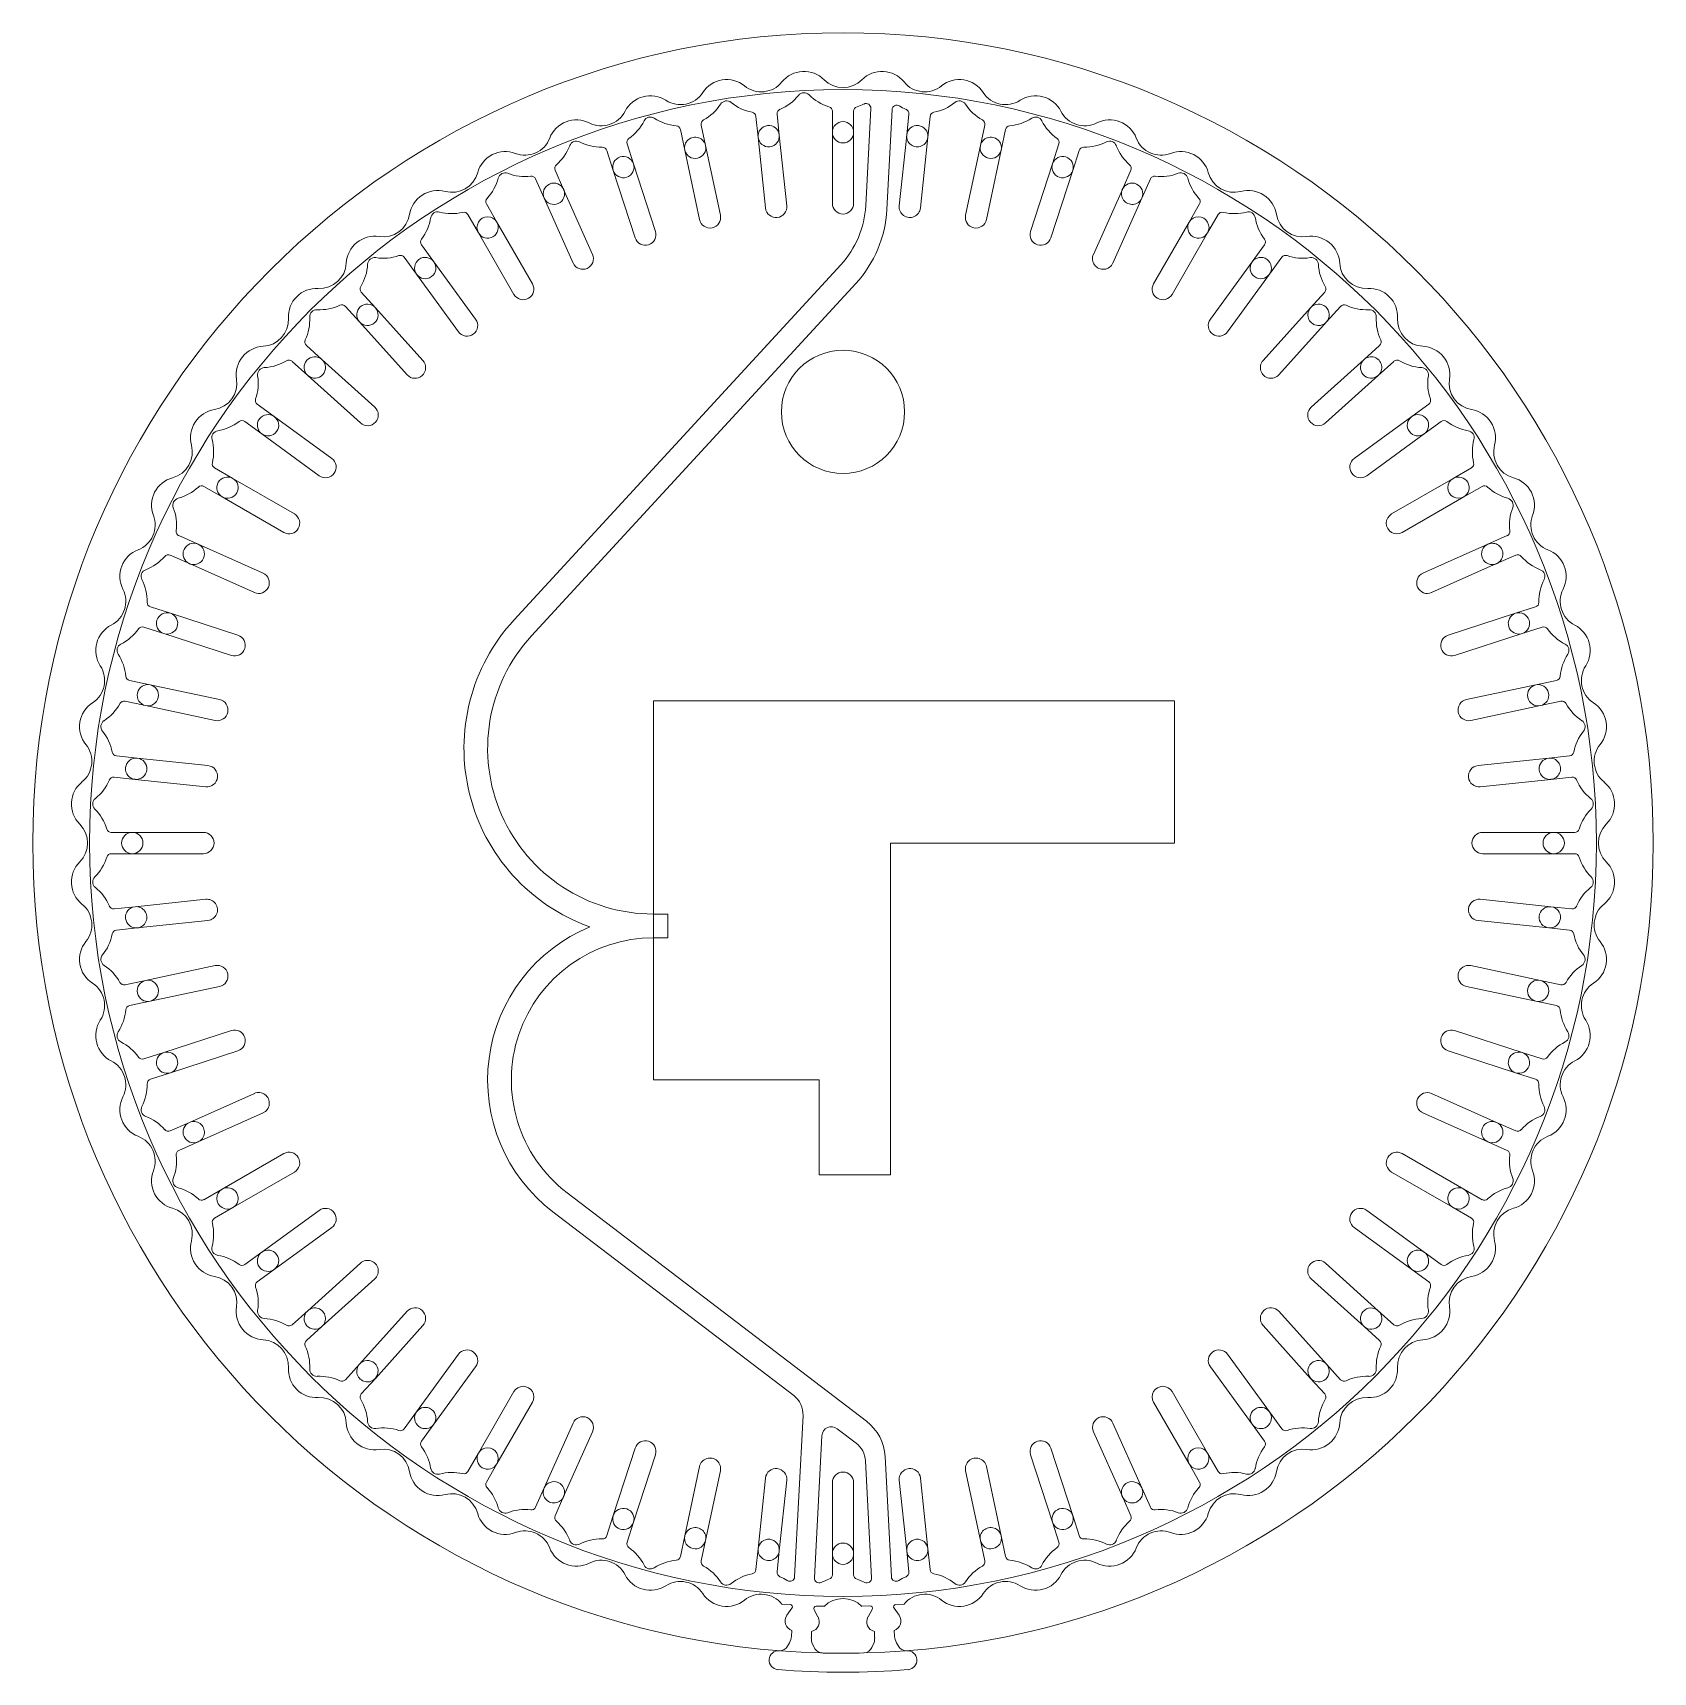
# Model space of a CAD drawing. Header units: millimetres. Extents: x 29 to 371, y 25 to 771.
# Drawn here: x 29 to 371, y 425 to 771 of the extents above; entities that cross this region are included whole.
import ezdxf

# ---------------------------------------------------------------- set-up
doc = ezdxf.new("R2010")
doc.units = ezdxf.units.MM
for name, color, linetype, lineweight in [('cutout', 3, 'CONTINUOUS', 0), ('inner led slot', 6, 'CONTINUOUS', 0), ('light slots', 40, 'CONTINUOUS', 0), ('pocket', 5, 'CONTINUOUS', 0), ('strip', 4, 'CONTINUOUS', 0), ('wires', 1, 'CONTINUOUS', 0)]:
    doc.layers.add(name, color=color, linetype=linetype, lineweight=lineweight)

msp = doc.modelspace()

# ---------------------------------------------------------------- linework, layer by layer
at = {"layer": 'cutout'}
msp.add_circle((200, 600), 171, dxfattribs=at)
at = {"layer": 'inner led slot', "color": 6}
for p, q in [((197.75, 754.43), (197.75, 750)), ((202.25, 754.43), (202.25, 750))]:
    msp.add_line(p, q, dxfattribs=at)
at = {"layer": 'inner led slot'}
for p, q in [((170.09, 751.52), (171.01, 747.19)), ((181.62, 753.35), (182.08, 748.94)), ((186.1, 753.82), (186.56, 749.41)), ((213.9, 753.82), (213.44, 749.41)), ((218.38, 753.35), (217.92, 748.94)), ((229.91, 751.52), (228.99, 747.19)), ((154.42, 747.57), (155.79, 743.35)), ((165.69, 750.59), (166.61, 746.25)), ((234.31, 750.59), (233.39, 746.25)), ((245.58, 747.57), (244.21, 743.35)), ((150.14, 746.18), (151.51, 741.96)), ((249.86, 746.18), (248.49, 741.96)), ((139.24, 742), (141.04, 737.95)), ((260.76, 742), (258.96, 737.95)), ((135.13, 740.17), (136.93, 736.12)), ((264.87, 740.17), (263.07, 736.12)), ((124.73, 734.87), (126.95, 731.03)), ((275.27, 734.87), (273.05, 731.03)), ((120.84, 732.62), (123.05, 728.78)), ((279.16, 732.62), (276.95, 728.78)), ((107.41, 723.62), (110.01, 720.03)), ((111.05, 726.26), (113.65, 722.68)), ((288.95, 726.26), (286.35, 722.68)), ((292.59, 723.62), (289.99, 720.03)), ((98.34, 716.27), (101.3, 712.98)), ((301.66, 716.27), (298.7, 712.98)), ((94.99, 713.26), (97.96, 709.97)), ((305.01, 713.26), (302.04, 709.97)), ((86.74, 705.01), (90.03, 702.04)), ((313.26, 705.01), (309.97, 702.04)), ((83.73, 701.66), (87.02, 698.7)), ((316.27, 701.66), (312.98, 698.7)), ((76.38, 692.59), (79.97, 689.99)), ((323.62, 692.59), (320.03, 689.99)), ((73.74, 688.95), (77.32, 686.35)), ((326.26, 688.95), (322.68, 686.35)), ((67.38, 679.16), (71.22, 676.95)), ((332.62, 679.16), (328.78, 676.95)), ((65.13, 675.27), (68.97, 673.05)), ((334.87, 675.27), (331.03, 673.05)), ((59.83, 664.87), (63.88, 663.07)), ((340.17, 664.87), (336.12, 663.07)), ((58, 660.76), (62.05, 658.96)), ((342, 660.76), (337.95, 658.96)), ((53.82, 649.86), (58.04, 648.49)), ((346.18, 649.86), (341.96, 648.49)), ((52.43, 645.58), (56.65, 644.21)), ((347.57, 645.58), (343.35, 644.21)), ((49.41, 634.31), (53.75, 633.39)), ((350.59, 634.31), (346.25, 633.39)), ((48.48, 629.91), (52.81, 628.99)), ((351.52, 629.91), (347.19, 628.99)), ((46.65, 618.38), (51.06, 617.92)), ((353.35, 618.38), (348.94, 617.92)), ((46.18, 613.9), (50.59, 613.44)), ((353.82, 613.9), (349.41, 613.44)), ((45.57, 602.25), (50, 602.25)), ((354.43, 602.25), (350, 602.25)), ((45.57, 597.75), (50, 597.75)), ((354.43, 597.75), (350, 597.75)), ((46.18, 586.1), (50.59, 586.56)), ((353.82, 586.1), (349.41, 586.56)), ((46.65, 581.62), (51.06, 582.08)), ((353.35, 581.62), (348.94, 582.08)), ((48.48, 570.09), (52.81, 571.01)), ((351.52, 570.09), (347.19, 571.01)), ((49.41, 565.69), (53.75, 566.61)), ((350.59, 565.69), (346.25, 566.61)), ((52.43, 554.42), (56.65, 555.79)), ((347.57, 554.42), (343.35, 555.79)), ((53.82, 550.14), (58.04, 551.51)), ((346.18, 550.14), (341.96, 551.51)), ((58, 539.24), (62.05, 541.04)), ((342, 539.24), (337.95, 541.04)), ((59.83, 535.13), (63.88, 536.93)), ((340.17, 535.13), (336.12, 536.93)), ((65.13, 524.73), (68.97, 526.95)), ((334.87, 524.73), (331.03, 526.95)), ((67.38, 520.84), (71.22, 523.05)), ((332.62, 520.84), (328.78, 523.05)), ((73.74, 511.05), (77.32, 513.65)), ((326.26, 511.05), (322.68, 513.65)), ((76.38, 507.41), (79.97, 510.01)), ((323.62, 507.41), (320.03, 510.01)), ((83.73, 498.34), (87.02, 501.3)), ((316.27, 498.34), (312.98, 501.3)), ((86.74, 494.99), (90.03, 497.96)), ((313.26, 494.99), (309.97, 497.96)), ((94.99, 486.74), (97.96, 490.03)), ((305.01, 486.74), (302.04, 490.03)), ((98.34, 483.73), (101.3, 487.02)), ((301.66, 483.73), (298.7, 487.02)), ((107.41, 476.38), (110.01, 479.97)), ((292.59, 476.38), (289.99, 479.97)), ((111.05, 473.74), (113.65, 477.32)), ((288.95, 473.74), (286.35, 477.32)), ((120.84, 467.38), (123.05, 471.22)), ((279.16, 467.38), (276.95, 471.22)), ((124.73, 465.13), (126.95, 468.97)), ((275.27, 465.13), (273.05, 468.97)), ((135.13, 459.83), (136.93, 463.88)), ((264.87, 459.83), (263.07, 463.88)), ((139.24, 458), (141.04, 462.05)), ((260.76, 458), (258.96, 462.05)), ((150.14, 453.82), (151.51, 458.04)), ((249.86, 453.82), (248.49, 458.04)), ((154.42, 452.43), (155.79, 456.65)), ((165.69, 449.41), (166.61, 453.75)), ((234.31, 449.41), (233.39, 453.75)), ((245.58, 452.43), (244.21, 456.65)), ((170.09, 448.48), (171.01, 452.81)), ((181.62, 446.65), (182.08, 451.06)), ((186.1, 446.18), (186.56, 450.59)), ((197.75, 445.57), (197.75, 450)), ((202.25, 445.57), (202.25, 450)), ((213.9, 446.18), (213.44, 450.59)), ((218.38, 446.65), (217.92, 451.06)), ((229.91, 448.48), (228.99, 452.81))]:
    msp.add_line(p, q, dxfattribs=at)
for centre, radius, start, end in [((191.78, 756.85), 6, 45.075, 140.925), ((208.22, 756.85), 6, 39.075, 134.925), ((165.68, 761.48), 5.64, 237.075, 326.925), ((175.43, 755.13), 6, 51.075, 146.925), ((182.74, 764.18), 5.64, 231.075, 320.925), ((182.74, 764.18), 10.14, 292.9622, 320.925), ((200, 765.09), 5.64, 225.075, 314.925), ((217.26, 764.18), 5.64, 219.075, 308.925), ((224.57, 755.13), 6, 33.075, 128.925), ((234.32, 761.48), 5.64, 213.075, 302.925), ((148.99, 757.01), 5.64, 243.075, 332.925), ((159.35, 751.71), 6, 57.075, 152.925), ((165.68, 761.48), 10.14, 298.9622, 326.925), ((175.43, 755.13), 1.5, 51.075, 146.925), ((182.74, 764.18), 10.14, 231.075, 259.0378), ((187.09, 753.93), 1, 112.9622, 186), ((212.91, 753.93), 1, 354, 67.0378), ((217.26, 764.18), 10.14, 280.9622, 308.925), ((224.57, 755.13), 1.5, 33.075, 128.925), ((234.32, 761.48), 10.14, 213.075, 241.0378), ((240.65, 751.71), 6, 27.075, 122.925), ((251.01, 757.01), 5.64, 207.075, 296.925), ((143.71, 746.63), 6, 63.075, 158.925), ((148.99, 757.01), 10.14, 304.9622, 332.925), ((159.35, 751.71), 1.5, 57.075, 152.925), ((165.68, 761.48), 10.14, 237.075, 265.0378), ((164.71, 750.38), 1, 12, 85.0378), ((171.07, 751.73), 1, 118.9622, 192), ((180.63, 753.25), 1, 6, 79.0378), ((219.37, 753.25), 1, 100.9622, 174), ((228.93, 751.73), 1, 348, 61.0378), ((235.29, 750.38), 1, 94.9622, 168), ((234.32, 761.48), 10.14, 274.9622, 302.925), ((240.65, 751.71), 1.5, 27.075, 122.925), ((251.01, 757.01), 10.14, 207.075, 235.0378), ((256.29, 746.63), 6, 21.075, 116.925), ((132.85, 750.81), 5.64, 249.075, 338.925), ((143.71, 746.63), 1.5, 63.075, 158.925), ((148.99, 757.01), 10.14, 243.075, 271.0378), ((155.37, 747.88), 1, 124.9622, 198), ((184.32, 749.18), 2.25, 186, 6), ((215.68, 749.18), 2.25, 174, 354), ((244.63, 747.88), 1, 342, 55.0378), ((251.01, 757.01), 10.14, 268.9622, 296.925), ((256.29, 746.63), 1.5, 21.075, 116.925), ((267.15, 750.81), 5.64, 201.075, 290.925), ((128.7, 739.94), 6, 69.075, 164.925), ((132.85, 750.81), 10.14, 310.9622, 338.925), ((149.19, 745.87), 1, 18, 91.0378), ((168.81, 746.72), 2.25, 192, 12), ((231.19, 746.72), 2.25, 168, 348), ((250.81, 745.87), 1, 88.9622, 162), ((267.15, 750.81), 10.14, 201.075, 229.0378), ((271.3, 739.94), 6, 15.075, 110.925), ((117.46, 742.97), 5.64, 255.075, 344.925), ((128.7, 739.94), 1.5, 69.075, 164.925), ((132.85, 750.81), 10.14, 249.075, 277.0378), ((134.22, 739.76), 1, 24, 97.0378), ((140.16, 742.4), 1, 130.9622, 204), ((153.65, 742.66), 2.25, 198, 18), ((246.35, 742.66), 2.25, 162, 342), ((259.84, 742.4), 1, 336, 49.0378), ((265.78, 739.76), 1, 82.9622, 156), ((267.15, 750.81), 10.14, 262.9622, 290.925), ((271.3, 739.94), 1.5, 15.075, 110.925), ((282.54, 742.97), 5.64, 195.075, 284.925), ((114.46, 731.72), 6, 75.075, 170.925), ((117.46, 742.97), 10.14, 316.9622, 344.925), ((138.99, 737.03), 2.25, 204, 24), ((261.01, 737.03), 2.25, 156, 336), ((282.54, 742.97), 10.14, 195.075, 223.0378), ((285.54, 731.72), 6, 9.075, 104.925), ((125.6, 735.37), 1, 136.9622, 210), ((274.4, 735.37), 1, 330, 43.0378), ((102.96, 733.56), 5.64, 261.075, 350.925), ((102.96, 733.56), 10.14, 322.9622, 350.925), ((114.46, 731.72), 1.5, 75.075, 170.925), ((117.46, 742.97), 10.14, 255.075, 283.0378), ((119.97, 732.12), 1, 30, 103.0378), ((125, 729.9), 2.25, 210, 30), ((275, 729.9), 2.25, 150, 330), ((280.03, 732.12), 1, 76.9622, 150), ((282.54, 742.97), 10.14, 256.9622, 284.925), ((285.54, 731.72), 1.5, 9.075, 104.925), ((297.04, 733.56), 10.14, 189.075, 217.0378), ((297.04, 733.56), 5.64, 189.075, 278.925), ((101.16, 722.06), 6, 81.075, 176.925), ((111.86, 726.85), 1, 142.9622, 216), ((288.14, 726.85), 1, 324, 37.0378), ((298.84, 722.06), 6, 3.075, 98.925), ((101.16, 722.06), 1.5, 81.075, 176.925), ((102.96, 733.56), 10.14, 261.075, 289.0378), ((106.6, 723.03), 1, 36, 109.0378), ((293.4, 723.03), 1, 70.9622, 144), ((297.04, 733.56), 10.14, 250.9622, 278.925), ((298.84, 722.06), 1.5, 3.075, 98.925), ((89.54, 722.68), 5.64, 267.075, 356.925), ((89.54, 722.68), 10.14, 328.9622, 356.925), ((111.83, 721.35), 2.25, 216, 36), ((288.17, 721.35), 2.25, 144, 324), ((310.46, 722.68), 10.14, 183.075, 211.0378), ((310.46, 722.68), 5.64, 183.075, 272.925), ((88.94, 711.06), 6, 87.075, 182.925), ((99.08, 716.94), 1, 148.9622, 222), ((300.92, 716.94), 1, 318, 31.0378), ((311.06, 711.06), 6, 357.075, 92.925), ((89.54, 722.68), 10.14, 267.075, 295.0378), ((94.25, 712.59), 1, 42, 115.0378), ((99.63, 711.47), 2.25, 222, 42), ((300.37, 711.47), 2.25, 138, 318), ((305.75, 712.59), 1, 64.9622, 138), ((310.46, 722.68), 10.14, 244.9622, 272.925), ((77.32, 710.46), 5.64, 273.075, 2.925), ((77.32, 710.46), 10.14, 334.9622, 2.925), ((88.94, 711.06), 1.5, 87.075, 182.925), ((311.06, 711.06), 1.5, 357.075, 92.925), ((322.68, 710.46), 10.14, 177.075, 205.0378), ((322.68, 710.46), 5.64, 177.075, 266.925), ((87.41, 705.75), 1, 154.9622, 228), ((312.59, 705.75), 1, 312, 25.0378), ((77.94, 698.84), 6, 93.075, 188.925), ((322.06, 698.84), 6, 351.075, 86.925), ((77.94, 698.84), 1.5, 93.075, 188.925), ((77.32, 710.46), 10.14, 273.075, 301.0378), ((83.06, 700.92), 1, 48, 121.0378), ((88.53, 700.37), 2.25, 228, 48), ((311.47, 700.37), 2.25, 132, 312), ((316.94, 700.92), 1, 58.9622, 132), ((322.68, 710.46), 10.14, 238.9622, 266.925), ((322.06, 698.84), 1.5, 351.075, 86.925), ((66.44, 697.04), 5.64, 279.075, 8.925), ((66.44, 697.04), 10.14, 340.9622, 8.925), ((333.56, 697.04), 10.14, 171.075, 199.0378), ((333.56, 697.04), 5.64, 171.075, 260.925), ((76.97, 693.4), 1, 160.9622, 234), ((323.03, 693.4), 1, 306, 19.0378), ((68.28, 685.54), 6, 99.075, 194.925), ((66.44, 697.04), 10.14, 279.075, 307.0378), ((73.15, 688.14), 1, 54, 127.0378), ((78.65, 688.17), 2.25, 234, 54), ((321.35, 688.17), 2.25, 126, 306), ((326.85, 688.14), 1, 52.9622, 126), ((333.56, 697.04), 10.14, 232.9622, 260.925), ((331.72, 685.54), 6, 345.075, 80.925), ((68.28, 685.54), 1.5, 99.075, 194.925), ((57.03, 682.54), 10.14, 346.9622, 14.925), ((331.72, 685.54), 1.5, 345.075, 80.925), ((342.97, 682.54), 10.14, 165.075, 193.0378), ((57.03, 682.54), 5.64, 285.075, 14.925), ((342.97, 682.54), 5.64, 165.075, 254.925), ((67.88, 680.03), 1, 166.9622, 240), ((332.12, 680.03), 1, 300, 13.0378), ((60.06, 671.3), 6, 105.075, 200.925), ((57.03, 682.54), 10.14, 285.075, 313.0378), ((64.63, 674.4), 1, 60, 133.0378), ((70.1, 675), 2.25, 240, 60), ((329.9, 675), 2.25, 120, 300), ((335.37, 674.4), 1, 46.9622, 120), ((342.97, 682.54), 10.14, 226.9622, 254.925), ((339.94, 671.3), 6, 339.075, 74.925), ((60.06, 671.3), 1.5, 105.075, 200.925), ((339.94, 671.3), 1.5, 339.075, 74.925), ((49.19, 667.15), 5.64, 291.075, 20.925), ((49.19, 667.15), 10.14, 352.9622, 20.925), ((350.81, 667.15), 10.14, 159.075, 187.0378), ((350.81, 667.15), 5.64, 159.075, 248.925), ((60.24, 665.78), 1, 172.9622, 246), ((339.76, 665.78), 1, 294, 7.0378), ((53.37, 656.29), 6, 111.075, 206.925), ((62.97, 661.01), 2.25, 246, 66), ((337.03, 661.01), 2.25, 114, 294), ((346.63, 656.29), 6, 333.075, 68.925), ((53.37, 656.29), 1.5, 111.075, 206.925), ((49.19, 667.15), 10.14, 291.075, 319.0378), ((57.6, 659.84), 1, 66, 139.0378), ((342.4, 659.84), 1, 40.9622, 114), ((350.81, 667.15), 10.14, 220.9622, 248.925), ((346.63, 656.29), 1.5, 333.075, 68.925), ((42.99, 651.01), 10.14, 358.9622, 26.925), ((357.01, 651.01), 10.14, 153.075, 181.0378), ((42.99, 651.01), 5.64, 297.075, 26.925), ((54.13, 650.81), 1, 178.9622, 252), ((345.87, 650.81), 1, 288, 1.0378), ((357.01, 651.01), 5.64, 153.075, 242.925), ((57.34, 646.35), 2.25, 252, 72), ((342.66, 646.35), 2.25, 108, 288), ((48.29, 640.65), 6, 117.075, 212.925), ((42.99, 651.01), 10.14, 297.075, 325.0378), ((52.12, 644.63), 1, 72, 145.0378), ((347.88, 644.63), 1, 34.9622, 108), ((357.01, 651.01), 10.14, 214.9622, 242.925), ((351.71, 640.65), 6, 327.075, 62.925), ((48.29, 640.65), 1.5, 117.075, 212.925), ((351.71, 640.65), 1.5, 327.075, 62.925), ((38.52, 634.32), 5.64, 303.075, 32.925), ((38.52, 634.32), 10.14, 4.9622, 32.925), ((361.48, 634.32), 10.14, 147.075, 175.0378), ((361.48, 634.32), 5.64, 147.075, 236.925), ((49.62, 635.29), 1, 184.9622, 258), ((53.28, 631.19), 2.25, 258, 78), ((346.72, 631.19), 2.25, 102, 282), ((350.38, 635.29), 1, 282, 355.0378), ((48.27, 628.93), 1, 78, 151.0378), ((351.73, 628.93), 1, 28.9622, 102), ((44.87, 624.57), 6, 123.075, 218.925), ((38.52, 634.32), 10.14, 303.075, 331.0378), ((361.48, 634.32), 10.14, 208.9622, 236.925), ((355.13, 624.57), 6, 321.075, 56.925), ((44.87, 624.57), 1.5, 123.075, 218.925), ((35.82, 617.26), 10.14, 10.9622, 38.925), ((364.18, 617.26), 10.14, 141.075, 169.0378), ((355.13, 624.57), 1.5, 321.075, 56.925), ((35.82, 617.26), 5.64, 309.075, 38.925), ((364.18, 617.26), 5.64, 141.075, 230.925), ((46.75, 619.37), 1, 190.9622, 264), ((50.82, 615.68), 2.25, 264, 84), ((349.18, 615.68), 2.25, 96, 276), ((353.25, 619.37), 1, 276, 349.0378), ((43.15, 608.22), 6, 129.075, 224.925), ((35.82, 617.26), 10.14, 309.075, 337.0378), ((46.07, 612.91), 1, 84, 157.0378), ((353.93, 612.91), 1, 22.9622, 96), ((364.18, 617.26), 10.14, 202.9622, 230.925), ((356.85, 608.22), 6, 315.075, 50.925), ((43.15, 608.22), 1.5, 129.075, 224.925), ((356.85, 608.22), 1.5, 315.075, 50.925), ((34.91, 600), 10.14, 16.9622, 44.925), ((365.09, 600), 10.14, 135.075, 163.0378), ((34.91, 600), 5.64, 315.075, 44.925), ((45.57, 603.25), 1, 196.9622, 270), ((50, 600), 2.25, 270, 90), ((350, 600), 2.25, 90, 270), ((354.43, 603.25), 1, 270, 343.0378), ((365.09, 600), 5.64, 135.075, 224.925), ((43.15, 591.78), 6, 135.075, 230.925), ((34.91, 600), 10.14, 315.075, 343.0378), ((45.57, 596.75), 1, 90, 163.0378), ((354.43, 596.75), 1, 16.9622, 90), ((365.09, 600), 10.14, 196.9622, 224.925), ((356.85, 591.78), 6, 309.075, 44.925), ((43.15, 591.78), 1.5, 135.075, 230.925), ((356.85, 591.78), 1.5, 309.075, 44.925), ((35.82, 582.74), 10.14, 22.9622, 50.925), ((364.18, 582.74), 10.14, 129.075, 157.0378), ((35.82, 582.74), 5.64, 321.075, 50.925), ((46.07, 587.09), 1, 202.9622, 276), ((50.82, 584.32), 2.25, 276, 96), ((349.18, 584.32), 2.25, 84, 264), ((353.93, 587.09), 1, 264, 337.0378), ((364.18, 582.74), 5.64, 129.075, 218.925), ((46.75, 580.63), 1, 96, 169.0378), ((353.25, 580.63), 1, 10.9622, 84), ((44.87, 575.43), 6, 141.075, 236.925), ((35.82, 582.74), 10.14, 321.075, 349.0378), ((364.18, 582.74), 10.14, 190.9622, 218.925), ((355.13, 575.43), 6, 303.075, 38.925), ((44.87, 575.43), 1.5, 141.075, 236.925), ((355.13, 575.43), 1.5, 303.075, 38.925), ((38.52, 565.68), 10.14, 28.9622, 56.925), ((53.28, 568.81), 2.25, 282, 102), ((346.72, 568.81), 2.25, 78, 258), ((361.48, 565.68), 10.14, 123.075, 151.0378), ((38.52, 565.68), 5.64, 327.075, 56.925), ((48.27, 571.07), 1, 208.9622, 282), ((351.73, 571.07), 1, 258, 331.0378), ((361.48, 565.68), 5.64, 123.075, 212.925), ((38.52, 565.68), 10.14, 327.075, 355.0378), ((49.62, 564.71), 1, 102, 175.0378), ((350.38, 564.71), 1, 4.9622, 78), ((361.48, 565.68), 10.14, 184.9622, 212.925), ((48.29, 559.35), 6, 147.075, 242.925), ((351.71, 559.35), 6, 297.075, 32.925), ((48.29, 559.35), 1.5, 147.075, 242.925), ((42.99, 548.99), 10.14, 34.9622, 62.925), ((357.01, 548.99), 10.14, 117.075, 145.0378), ((351.71, 559.35), 1.5, 297.075, 32.925), ((42.99, 548.99), 5.64, 333.075, 62.925), ((52.12, 555.37), 1, 214.9622, 288), ((57.34, 553.65), 2.25, 288, 108), ((342.66, 553.65), 2.25, 72, 252), ((347.88, 555.37), 1, 252, 325.0378), ((357.01, 548.99), 5.64, 117.075, 206.925), ((42.99, 548.99), 10.14, 333.075, 1.0378), ((54.13, 549.19), 1, 108, 181.0378), ((345.87, 549.19), 1, 358.9622, 72), ((357.01, 548.99), 10.14, 178.9622, 206.925), ((53.37, 543.71), 6, 153.075, 248.925), ((53.37, 543.71), 1.5, 153.075, 248.925), ((346.63, 543.71), 1.5, 291.075, 26.925), ((346.63, 543.71), 6, 291.075, 26.925), ((49.19, 532.85), 10.14, 40.9622, 68.925), ((62.97, 538.99), 2.25, 294, 114), ((337.03, 538.99), 2.25, 66, 246), ((350.81, 532.85), 10.14, 111.075, 139.0378), ((49.19, 532.85), 5.64, 339.075, 68.925), ((57.6, 540.16), 1, 220.9622, 294), ((342.4, 540.16), 1, 246, 319.0378), ((350.81, 532.85), 5.64, 111.075, 200.925), ((49.19, 532.85), 10.14, 339.075, 7.0378), ((60.24, 534.22), 1, 114, 187.0378), ((339.76, 534.22), 1, 352.9622, 66), ((350.81, 532.85), 10.14, 172.9622, 200.925), ((60.06, 528.7), 6, 159.075, 254.925), ((339.94, 528.7), 6, 285.075, 20.925), ((60.06, 528.7), 1.5, 159.075, 254.925), ((57.03, 517.46), 10.14, 46.9622, 74.925), ((70.1, 525), 2.25, 300, 120), ((329.9, 525), 2.25, 60, 240), ((342.97, 517.46), 10.14, 105.075, 133.0378), ((339.94, 528.7), 1.5, 285.075, 20.925), ((57.03, 517.46), 5.64, 345.075, 74.925), ((64.63, 525.6), 1, 226.9622, 300), ((335.37, 525.6), 1, 240, 313.0378), ((342.97, 517.46), 5.64, 105.075, 194.925), ((57.03, 517.46), 10.14, 345.075, 13.0378), ((67.88, 519.97), 1, 120, 193.0378), ((332.12, 519.97), 1, 346.9622, 60), ((342.97, 517.46), 10.14, 166.9622, 194.925), ((68.28, 514.46), 6, 165.075, 260.925), ((331.72, 514.46), 6, 279.075, 14.925), ((68.28, 514.46), 1.5, 165.075, 260.925), ((66.44, 502.96), 10.14, 52.9622, 80.925), ((78.65, 511.83), 2.25, 306, 126), ((321.35, 511.83), 2.25, 54, 234), ((333.56, 502.96), 10.14, 99.075, 127.0378), ((331.72, 514.46), 1.5, 279.075, 14.925), ((73.15, 511.86), 1, 232.9622, 306), ((326.85, 511.86), 1, 234, 307.0378), ((66.44, 502.96), 5.64, 351.075, 80.925), ((76.97, 506.6), 1, 126, 199.0378), ((66.44, 502.96), 10.14, 351.075, 19.0378), ((333.56, 502.96), 10.14, 160.9622, 188.925), ((323.03, 506.6), 1, 340.9622, 54), ((333.56, 502.96), 5.64, 99.075, 188.925), ((77.94, 501.16), 6, 171.075, 266.925), ((88.53, 499.63), 2.25, 312, 132), ((311.47, 499.63), 2.25, 48, 228), ((322.06, 501.16), 6, 273.075, 8.925), ((77.94, 501.16), 1.5, 171.075, 266.925), ((77.32, 489.54), 10.14, 58.9622, 86.925), ((83.06, 499.08), 1, 238.9622, 312), ((316.94, 499.08), 1, 228, 301.0378), ((322.68, 489.54), 10.14, 93.075, 121.0378), ((322.06, 501.16), 1.5, 273.075, 8.925), ((77.32, 489.54), 5.64, 357.075, 86.925), ((87.41, 494.25), 1, 132, 205.0378), ((312.59, 494.25), 1, 334.9622, 48), ((322.68, 489.54), 5.64, 93.075, 182.925), ((77.32, 489.54), 10.14, 357.075, 25.0378), ((322.68, 489.54), 10.14, 154.9622, 182.925), ((88.94, 488.94), 6, 177.075, 272.925), ((88.94, 488.94), 1.5, 177.075, 272.925), ((99.63, 488.53), 2.25, 318, 138), ((300.37, 488.53), 2.25, 42, 222), ((311.06, 488.94), 6, 267.075, 2.925), ((311.06, 488.94), 1.5, 267.075, 2.925), ((89.54, 477.32), 10.14, 64.9622, 92.925), ((94.25, 487.41), 1, 244.9622, 318), ((305.75, 487.41), 1, 222, 295.0378), ((310.46, 477.32), 10.14, 87.075, 115.0378), ((89.54, 477.32), 5.64, 3.075, 92.925), ((99.08, 483.06), 1, 138, 211.0378), ((89.54, 477.32), 10.14, 3.075, 31.0378), ((310.46, 477.32), 10.14, 148.9622, 176.925), ((300.92, 483.06), 1, 328.9622, 42), ((310.46, 477.32), 5.64, 87.075, 176.925), ((101.16, 477.94), 6, 183.075, 278.925), ((101.16, 477.94), 1.5, 183.075, 278.925), ((111.83, 478.65), 2.25, 324, 144), ((288.17, 478.65), 2.25, 36, 216), ((298.84, 477.94), 6, 261.075, 356.925), ((298.84, 477.94), 1.5, 261.075, 356.925), ((102.96, 466.44), 10.14, 70.9622, 98.925), ((106.6, 476.97), 1, 250.9622, 324), ((293.4, 476.97), 1, 216, 289.0378), ((297.04, 466.44), 10.14, 81.075, 109.0378), ((102.96, 466.44), 5.64, 9.075, 98.925), ((111.86, 473.15), 1, 144, 217.0378), ((102.96, 466.44), 10.14, 9.075, 37.0378), ((125, 470.1), 2.25, 330, 150), ((275, 470.1), 2.25, 30, 210), ((297.04, 466.44), 10.14, 142.9622, 170.925), ((288.14, 473.15), 1, 322.9622, 36), ((297.04, 466.44), 5.64, 81.075, 170.925), ((114.46, 468.28), 6, 189.075, 284.925), ((114.46, 468.28), 1.5, 189.075, 284.925), ((117.46, 457.03), 10.14, 76.9622, 104.925), ((119.97, 467.88), 1, 256.9622, 330), ((280.03, 467.88), 1, 210, 283.0378), ((282.54, 457.03), 10.14, 75.075, 103.0378), ((285.54, 468.28), 6, 255.075, 350.925), ((285.54, 468.28), 1.5, 255.075, 350.925), ((125.6, 464.63), 1, 150, 223.0378), ((117.46, 457.03), 10.14, 15.075, 43.0378), ((138.99, 462.97), 2.25, 336, 156), ((261.01, 462.97), 2.25, 24, 204), ((282.54, 457.03), 10.14, 136.9622, 164.925), ((274.4, 464.63), 1, 316.9622, 30), ((117.46, 457.03), 5.64, 15.075, 104.925), ((282.54, 457.03), 5.64, 75.075, 164.925), ((128.7, 460.06), 6, 195.075, 290.925), ((128.7, 460.06), 1.5, 195.075, 290.925), ((132.85, 449.19), 10.14, 82.9622, 110.925), ((134.22, 460.24), 1, 262.9622, 336), ((140.16, 457.6), 1, 156, 229.0378), ((132.85, 449.19), 10.14, 21.075, 49.0378), ((153.65, 457.34), 2.25, 342, 162), ((246.35, 457.34), 2.25, 18, 198), ((267.15, 449.19), 10.14, 130.9622, 158.925), ((259.84, 457.6), 1, 310.9622, 24), ((265.78, 460.24), 1, 204, 277.0378), ((267.15, 449.19), 10.14, 69.075, 97.0378), ((271.3, 460.06), 6, 249.075, 344.925), ((271.3, 460.06), 1.5, 249.075, 344.925), ((132.85, 449.19), 5.64, 21.075, 110.925), ((149.19, 454.13), 1, 268.9622, 342), ((168.81, 453.28), 2.25, 348, 168), ((231.19, 453.28), 2.25, 12, 192), ((250.81, 454.13), 1, 198, 271.0378), ((267.15, 449.19), 5.64, 69.075, 158.925), ((143.71, 453.37), 6, 201.075, 296.925), ((143.71, 453.37), 1.5, 201.075, 296.925), ((148.99, 442.99), 10.14, 88.9622, 116.925), ((155.37, 452.12), 1, 162, 235.0378), ((148.99, 442.99), 10.14, 27.075, 55.0378), ((184.32, 450.82), 2.25, 354, 174), ((200, 450), 2.25, 0, 180), ((215.68, 450.82), 2.25, 6, 186), ((251.01, 442.99), 10.14, 124.9622, 152.925), ((244.63, 452.12), 1, 304.9622, 18), ((251.01, 442.99), 10.14, 63.075, 91.0378), ((256.29, 453.37), 6, 243.075, 338.925), ((256.29, 453.37), 1.5, 243.075, 338.925), ((148.99, 442.99), 5.64, 27.075, 116.925), ((159.35, 448.29), 1.5, 207.075, 302.925), ((165.68, 438.52), 10.14, 94.9622, 122.925), ((164.71, 449.62), 1, 274.9622, 348), ((171.07, 448.27), 1, 168, 241.0378), ((165.68, 438.52), 10.14, 33.075, 61.0378), ((180.63, 446.75), 1, 280.9622, 354), ((219.37, 446.75), 1, 186, 259.0378), ((234.32, 438.52), 10.14, 118.9622, 146.925), ((228.93, 448.27), 1, 298.9622, 12), ((235.29, 449.62), 1, 192, 265.0378), ((234.32, 438.52), 10.14, 57.075, 85.0378), ((240.65, 448.29), 1.5, 237.075, 332.925), ((251.01, 442.99), 5.64, 63.075, 152.925), ((159.35, 448.29), 6, 207.075, 302.925), ((165.68, 438.52), 5.64, 33.075, 122.925), ((175.43, 444.87), 1.5, 213.075, 308.925), ((182.74, 435.82), 10.14, 100.9622, 128.925), ((187.09, 446.07), 1, 174, 247.0378), ((182.74, 435.82), 10.14, 57.178, 67.0378), ((200, 434.91), 10.14, 106.9622, 116.822), ((196.75, 445.57), 1, 286.9622, 0), ((203.25, 445.57), 1, 180, 253.0378), ((200, 434.91), 10.14, 63.178, 73.0378), ((217.26, 435.82), 10.14, 112.9622, 122.822), ((212.91, 446.07), 1, 292.9622, 6), ((217.26, 435.82), 10.14, 51.075, 79.0378), ((224.57, 444.87), 1.5, 231.075, 326.925), ((234.32, 438.52), 5.64, 57.075, 146.925), ((240.65, 448.29), 6, 237.075, 332.925), ((175.43, 444.87), 6, 213.075, 308.925), ((182.74, 435.82), 5.64, 39.075, 128.925), ((200, 434.91), 5.64, 45.075, 134.925), ((217.26, 435.82), 5.64, 51.075, 140.925), ((224.57, 444.87), 6, 231.075, 326.925)]:
    msp.add_arc(centre, radius, start, end, dxfattribs=at)
at = {"layer": 'inner led slot', "color": 6}
for centre, radius, start, end in [((191.78, 756.85), 1.5, 45.075, 140.925), ((200, 765.09), 10.14, 225.075, 253.0378), ((196.75, 754.43), 1, 0, 73.0378), ((203.25, 754.43), 1, 106.9622, 180), ((200, 765.09), 10.14, 286.9622, 295.9366), ((217.26, 764.18), 10.14, 238.0634, 247.0378), ((200, 750), 2.25, 180, 0)]:
    msp.add_arc(centre, radius, start, end, dxfattribs=at)
at = {"layer": 'light slots'}
for p, q in [((182.08, 748.94), (183.65, 734.03)), ((186.56, 749.41), (188.13, 734.5)), ((197.75, 750), (197.75, 735)), ((202.25, 750), (202.25, 735)), ((213.44, 749.41), (211.87, 734.5)), ((217.92, 748.94), (216.35, 734.03)), ((166.61, 746.25), (169.73, 731.58)), ((171.01, 747.19), (174.13, 732.52)), ((228.99, 747.19), (225.87, 732.52)), ((233.39, 746.25), (230.27, 731.58)), ((151.51, 741.96), (156.14, 727.7)), ((155.79, 743.35), (160.42, 729.09)), ((244.21, 743.35), (239.58, 729.09)), ((248.49, 741.96), (243.86, 727.7)), ((141.04, 737.95), (147.15, 724.24)), ((258.96, 737.95), (252.85, 724.24)), ((136.93, 736.12), (143.04, 722.41)), ((263.07, 736.12), (256.96, 722.41)), ((126.95, 731.03), (134.45, 718.04)), ((273.05, 731.03), (265.55, 718.04)), ((123.05, 728.78), (130.55, 715.79)), ((276.95, 728.78), (269.45, 715.79)), ((110.01, 720.03), (118.83, 707.89)), ((113.65, 722.68), (122.47, 710.54)), ((286.35, 722.68), (277.53, 710.54)), ((289.99, 720.03), (281.17, 707.89)), ((101.3, 712.98), (111.34, 701.83)), ((298.7, 712.98), (288.66, 701.83)), ((97.96, 709.97), (108, 698.82)), ((302.04, 709.97), (292, 698.82)), ((90.03, 702.04), (101.18, 692)), ((309.97, 702.04), (298.82, 692)), ((87.02, 698.7), (98.17, 688.66)), ((312.98, 698.7), (301.83, 688.66)), ((79.97, 689.99), (92.11, 681.17)), ((320.03, 689.99), (307.89, 681.17)), ((77.32, 686.35), (89.46, 677.53)), ((322.68, 686.35), (310.54, 677.53)), ((71.22, 676.95), (84.21, 669.45)), ((328.78, 676.95), (315.79, 669.45)), ((68.97, 673.05), (81.96, 665.55)), ((331.03, 673.05), (318.04, 665.55)), ((63.88, 663.07), (77.59, 656.96)), ((336.12, 663.07), (322.41, 656.96)), ((62.05, 658.96), (75.76, 652.85)), ((337.95, 658.96), (324.24, 652.85)), ((58.04, 648.49), (72.3, 643.86)), ((341.96, 648.49), (327.7, 643.86)), ((56.65, 644.21), (70.91, 639.58)), ((343.35, 644.21), (329.09, 639.58)), ((53.75, 633.39), (68.42, 630.27)), ((346.25, 633.39), (331.58, 630.27)), ((52.81, 628.99), (67.48, 625.87)), ((347.19, 628.99), (332.52, 625.87)), ((51.06, 617.92), (65.97, 616.35)), ((348.94, 617.92), (334.03, 616.35)), ((50.59, 613.44), (65.5, 611.87)), ((349.41, 613.44), (334.5, 611.87)), ((50, 602.25), (65, 602.25)), ((350, 602.25), (335, 602.25)), ((50, 597.75), (65, 597.75)), ((350, 597.75), (335, 597.75)), ((50.59, 586.56), (65.5, 588.13)), ((349.41, 586.56), (334.5, 588.13)), ((51.06, 582.08), (65.97, 583.65)), ((348.94, 582.08), (334.03, 583.65)), ((52.81, 571.01), (67.48, 574.13)), ((347.19, 571.01), (332.52, 574.13)), ((53.75, 566.61), (68.42, 569.73)), ((346.25, 566.61), (331.58, 569.73)), ((56.65, 555.79), (70.91, 560.42)), ((343.35, 555.79), (329.09, 560.42)), ((58.04, 551.51), (72.3, 556.14)), ((341.96, 551.51), (327.7, 556.14)), ((62.05, 541.04), (75.76, 547.15)), ((337.95, 541.04), (324.24, 547.15)), ((63.88, 536.93), (77.59, 543.04)), ((336.12, 536.93), (322.41, 543.04)), ((68.97, 526.95), (81.96, 534.45)), ((331.03, 526.95), (318.04, 534.45)), ((71.22, 523.05), (84.21, 530.55)), ((328.78, 523.05), (315.79, 530.55)), ((77.32, 513.65), (89.46, 522.47)), ((322.68, 513.65), (310.54, 522.47)), ((79.97, 510.01), (92.11, 518.83)), ((320.03, 510.01), (307.89, 518.83)), ((87.02, 501.3), (98.17, 511.34)), ((312.98, 501.3), (301.83, 511.34)), ((90.03, 497.96), (101.18, 508)), ((309.97, 497.96), (298.82, 508)), ((97.96, 490.03), (108, 501.18)), ((302.04, 490.03), (292, 501.18)), ((101.3, 487.02), (111.34, 498.17)), ((298.7, 487.02), (288.66, 498.17)), ((110.01, 479.97), (118.83, 492.11)), ((289.99, 479.97), (281.17, 492.11)), ((113.65, 477.32), (122.47, 489.46)), ((286.35, 477.32), (277.53, 489.46)), ((123.05, 471.22), (130.55, 484.21)), ((126.95, 468.97), (134.45, 481.96)), ((273.05, 468.97), (265.55, 481.96)), ((276.95, 471.22), (269.45, 484.21)), ((136.93, 463.88), (143.04, 477.59)), ((263.07, 463.88), (256.96, 477.59)), ((141.04, 462.05), (147.15, 475.76)), ((258.96, 462.05), (252.85, 475.76)), ((151.51, 458.04), (156.14, 472.3)), ((155.79, 456.65), (160.42, 470.91)), ((244.21, 456.65), (239.58, 470.91)), ((248.49, 458.04), (243.86, 472.3)), ((166.61, 453.75), (169.73, 468.42)), ((171.01, 452.81), (174.13, 467.48)), ((228.99, 452.81), (225.87, 467.48)), ((233.39, 453.75), (230.27, 468.42)), ((182.08, 451.06), (183.65, 465.97)), ((186.56, 450.59), (188.13, 465.5)), ((197.75, 450), (197.75, 465)), ((202.25, 450), (202.25, 465)), ((213.44, 450.59), (211.87, 465.5)), ((217.92, 451.06), (216.35, 465.97))]:
    msp.add_line(p, q, dxfattribs=at)
for centre, start, end in [((184.32, 749.18), 6, 186), ((200, 750), 0, 180), ((215.68, 749.18), 354, 174), ((168.81, 746.72), 12, 192), ((231.19, 746.72), 348, 168), ((153.65, 742.66), 18, 198), ((246.35, 742.66), 342, 162), ((138.99, 737.03), 24, 204), ((261.01, 737.03), 336, 156), ((185.89, 734.26), 186, 6), ((200, 735), 180, 0), ((214.11, 734.26), 174, 354), ((125, 729.9), 30, 210), ((171.93, 732.05), 192, 12), ((228.07, 732.05), 168, 348), ((275, 729.9), 330, 150), ((158.28, 728.39), 198, 18), ((241.72, 728.39), 162, 342), ((111.83, 721.35), 36, 216), ((145.09, 723.33), 204, 24), ((254.91, 723.33), 156, 336), ((288.17, 721.35), 324, 144), ((132.5, 716.91), 210, 30), ((267.5, 716.91), 150, 330), ((99.63, 711.47), 42, 222), ((300.37, 711.47), 318, 138), ((120.65, 709.22), 216, 36), ((279.35, 709.22), 144, 324), ((88.53, 700.37), 48, 228), ((311.47, 700.37), 312, 132), ((109.67, 700.32), 222, 42), ((290.33, 700.32), 138, 318), ((99.68, 690.33), 228, 48), ((300.32, 690.33), 132, 312), ((78.65, 688.17), 54, 234), ((321.35, 688.17), 306, 126), ((90.78, 679.35), 234, 54), ((309.22, 679.35), 126, 306), ((70.1, 675), 60, 240), ((329.9, 675), 300, 120), ((83.09, 667.5), 240, 60), ((316.91, 667.5), 120, 300), ((62.97, 661.01), 66, 246), ((337.03, 661.01), 294, 114), ((76.67, 654.91), 246, 66), ((323.33, 654.91), 114, 294), ((57.34, 646.35), 72, 252), ((342.66, 646.35), 288, 108), ((71.61, 641.72), 252, 72), ((328.39, 641.72), 108, 288), ((53.28, 631.19), 78, 258), ((346.72, 631.19), 282, 102), ((67.95, 628.07), 258, 78), ((332.05, 628.07), 102, 282), ((50.82, 615.68), 84, 264), ((65.74, 614.11), 264, 84), ((334.26, 614.11), 96, 276), ((349.18, 615.68), 276, 96), ((50, 600), 90, 270), ((65, 600), 270, 90), ((335, 600), 90, 270), ((350, 600), 270, 90), ((50.82, 584.32), 96, 276), ((65.74, 585.89), 276, 96), ((334.26, 585.89), 84, 264), ((349.18, 584.32), 264, 84), ((53.28, 568.81), 102, 282), ((67.95, 571.93), 282, 102), ((332.05, 571.93), 78, 258), ((346.72, 568.81), 258, 78), ((71.61, 558.28), 288, 108), ((328.39, 558.28), 72, 252), ((57.34, 553.65), 108, 288), ((342.66, 553.65), 252, 72), ((76.67, 545.09), 294, 114), ((323.33, 545.09), 66, 246), ((62.97, 538.99), 114, 294), ((337.03, 538.99), 246, 66), ((83.09, 532.5), 300, 120), ((316.91, 532.5), 60, 240), ((70.1, 525), 120, 300), ((329.9, 525), 240, 60), ((90.78, 520.65), 306, 126), ((309.22, 520.65), 54, 234), ((78.65, 511.83), 126, 306), ((321.35, 511.83), 234, 54), ((99.68, 509.67), 312, 132), ((300.32, 509.67), 48, 228), ((109.67, 499.68), 318, 138), ((290.33, 499.68), 42, 222), ((88.53, 499.63), 132, 312), ((311.47, 499.63), 228, 48), ((120.65, 490.78), 324, 144), ((279.35, 490.78), 36, 216), ((99.63, 488.53), 138, 318), ((300.37, 488.53), 222, 42), ((132.5, 483.09), 330, 150), ((267.5, 483.09), 30, 210), ((111.83, 478.65), 144, 324), ((145.09, 476.67), 336, 156), ((254.91, 476.67), 24, 204), ((288.17, 478.65), 216, 36), ((125, 470.1), 150, 330), ((158.28, 471.61), 342, 162), ((241.72, 471.61), 18, 198), ((275, 470.1), 210, 30), ((171.93, 467.95), 348, 168), ((185.89, 465.74), 354, 174), ((200, 465), 0, 180), ((214.11, 465.74), 6, 186), ((228.07, 467.95), 12, 192), ((138.99, 462.97), 156, 336), ((261.01, 462.97), 204, 24), ((153.65, 457.34), 162, 342), ((246.35, 457.34), 198, 18), ((168.81, 453.28), 168, 348), ((231.19, 453.28), 192, 12), ((184.32, 450.82), 174, 354), ((200, 450), 180, 0), ((215.68, 450.82), 186, 6)]:
    msp.add_arc(centre, 2.25, start, end, dxfattribs=at)
at = {"layer": 'pocket', "color": 5}
for p, q in [((160, 630), (160, 550)), ((270, 630), (160, 630)), ((270, 630), (270, 600)), ((210, 600), (210, 530)), ((160, 550), (195, 550)), ((195, 530), (210, 530))]:
    msp.add_line(p, q, dxfattribs=at)
at = {"layer": 'pocket'}
for p, q in [((270, 600), (210, 600)), ((195, 550), (195, 530))]:
    msp.add_line(p, q, dxfattribs=at)
at = {"layer": 'pocket', "color": 5}
msp.add_circle((200, 691), 13, dxfattribs=at)
at = {"layer": 'strip'}
msp.add_circle((200, 600), 159, dxfattribs=at)
at = {"layer": 'wires', "color": 1}
for p, q in [((205.87, 755.02), (204.8, 734.53)), ((210.36, 754.78), (209.26, 733.69)), ((199.54, 722.03), (130.57, 647.09)), ((202.69, 718.07), (134.25, 643.7)), ((191.56, 479.15), (189.78, 445.13)), ((195.55, 474.91), (193.97, 444.91)), ((204.73, 469.62), (206.03, 444.91)), ((208.89, 470.52), (210.22, 445.13)), ((188.17, 437.01), (189.22, 438.5)), ((194.72, 436.67), (193.89, 438.16)), ((205.28, 436.67), (206.16, 438.25)), ((211.83, 437.01), (210.78, 438.5)), ((189.19, 433.83), (189.12, 432.57)), ((193.32, 432.35), (193.38, 433.61)), ((206.62, 433.61), (206.68, 432.35)), ((210.88, 432.57), (210.81, 433.83)), ((188.31, 430.52), (188.72, 431.21)), ((193.91, 430.22), (193.58, 430.96)), ((206.09, 430.22), (206.42, 430.96)), ((211.69, 430.52), (211.28, 431.21))]:
    msp.add_line(p, q, dxfattribs=at)
at = {"layer": 'wires'}
for p, q in [((160, 585), (163, 585)), ((163, 585), (163, 580)), ((163, 580), (160, 580)), ((204.97, 477.95), (141.8, 526.15)), ((189.6, 483.38), (138.77, 522.18)), ((202.77, 473.34), (198.76, 476.4)), ((187.12, 439.37), (188.83, 439.28)), ((194.33, 438.91), (196.02, 438.91)), ((203.98, 438.91), (205.69, 439)), ((211.17, 439.28), (212.88, 439.37))]:
    msp.add_line(p, q, dxfattribs=at)
at = {"layer": 'wires', "color": 1}
for centre, radius, start, end in [((204.87, 755.07), 1, 357, 115.9366), ((211.36, 754.73), 1, 58.0634, 177), ((184.82, 735.58), 20, 317.3763, 357), ((184.29, 735), 25, 317.3763, 357), ((160, 620), 40, 137.3763, 250.3841), ((160, 620), 35, 137.3763, 270), ((160, 550), 35, 112.5613, 232.6541), ((160, 550), 30, 90, 232.6541), ((189.89, 435.8), 2.1, 144.9636, 250.3985), ((192.89, 435.65), 2.1, 283.6015, 29.0364), ((207.11, 435.65), 2.1, 150.9636, 256.3985), ((210.11, 435.8), 2.1, 289.6015, 35.0364), ((186.13, 432.73), 3, 329.647, 357), ((213.87, 432.73), 3, 183, 210.353), ((186.58, 431.53), 2, 269.4198, 329.647), ((196.31, 432.19), 3, 177, 204.353), ((195.73, 431.05), 2, 204.353, 272.5261), ((204.27, 431.05), 2, 275.4198, 335.647), ((203.69, 432.19), 3, 335.647, 3), ((213.42, 431.53), 2, 210.353, 270.5802)]:
    msp.add_arc(centre, radius, start, end, dxfattribs=at)
at = {"layer": 'wires'}
for centre, radius, start, end in [((186.57, 479.41), 5, 357, 52.6541), ((198.9, 470), 10, 3, 52.6541), ((197.54, 474.81), 2, 52.6541, 177), ((199.74, 469.36), 5, 3, 52.6541), ((188.78, 445.18), 1, 237.178, 357), ((194.97, 444.85), 1, 177, 296.822), ((205.03, 444.85), 1, 243.178, 3), ((211.22, 445.18), 1, 183, 302.822), ((188.81, 438.78), 0.5, 324.9636, 87), ((194.33, 438.41), 0.5, 90, 209.0364), ((205.72, 438.5), 0.5, 330.9636, 93), ((211.19, 438.78), 0.5, 93, 215.0364), ((186.41, 427.53), 2, 85.4933, 265.4933), ((200, 600), 171, 268.5996, 271.4933), ((213.59, 427.53), 2, 274.5067, 94.5067), ((200, 600), 175, 265.4933, 274.5067)]:
    msp.add_arc(centre, radius, start, end, dxfattribs=at)

doc.saveas('drawing.dxf')
